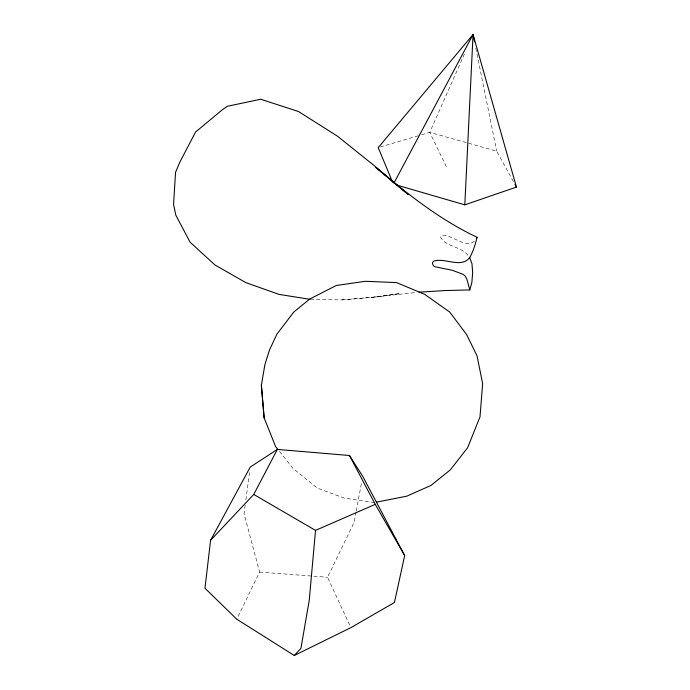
<?xml version="1.0" encoding="UTF-8"?>
<svg xmlns="http://www.w3.org/2000/svg" width="690" height="690" viewBox="0 0 690 690"><rect width="100%" height="100%" fill="white"/><g stroke="black" fill="none" stroke-linecap="round" stroke-linejoin="round"><path stroke-width="0.52" stroke-dasharray="3.45 2.59" d="M245.183 505.184L244.062 513.653L259.621 572.07L236.765 619.206M245.881 499.888L249.677 471.305M356.057 512.014L354.082 522.485L327.517 577.28L349.977 625.701M356.256 510.962L361.586 482.698M464.396 54.07L429.749 132.359L420.477 135.102M474.323 241.259C465.509 249.047 451.717 234.108 441.911 235.463A3.45 2.657 37.3 0 0 440.669 237.136C445.128 246.813 461.662 246.304 468.113 255.619M380.285 147.013L419.442 135.412M371.815 297.373L400.209 293.569L371.815 297.373L416.907 292.387M342.214 299.874L373.255 297.209L342.214 299.874L311.224 299.512M259.621 572.07L327.517 577.28M374.411 502.57L344.138 498.059L317.4 488.184L293.103 468.493L278.976 450.811M513.412 181.556L496.697 151.145L429.749 132.359L446.568 167.135M475.824 48.162L496.697 151.145"/><path stroke-width="1.03" d="M396.509 184.998L464.81 204.852L473.055 34.5L378.224 147.626L392.576 182.126M404.676 555.536L375.248 504.338L315.528 530.394L309.241 600.3L300.926 648.384L294.268 655.5L236.765 619.206L204.973 588.216L210.588 540.305L250.237 467.07L277.354 449.423L349.476 455.504L362.776 476.419L404.676 555.536L394.43 602.525L350.874 627.633L294.268 655.5M469.666 257.499L471.96 263.77L472.667 272.438L471.865 282.503L469.83 289.912L466.75 278.656L464.698 275.552L462.921 274.266L452.278 270.273L435.071 266.78L433.234 265.641L432.483 263.235A3.51 3.105 -11.6 0 1 433.889 261.062C444.921 257.43 461.774 268.91 469.95 257.18C473.331 250.962 475.445 244.096 477.066 237.231M277.63 449.13L275.612 446.602L264.132 417.864L261.372 385.296L264.908 364.587L269.523 349.899L276.888 334.184L293.673 312.173L309.663 299.063L336.323 285.479L365.338 281.304L396.534 282.589L424.686 294.337L449.785 312.113L466.707 334.728L477.023 355.79L482.638 383.58L480.007 416.846L467.622 447.698L450.337 469.847L431.017 485.406L406.85 496.145L376.498 502.156M210.588 540.305L253.739 494.437L277.354 449.423M393.904 183.152L473.055 34.5L516.448 187.085L464.81 204.852M476.29 238.317L477.057 237.248M418.994 292.206L444.584 290.568L469.83 289.912M310.19 299.348L279.096 294.406L245.838 282.624L214.944 264.96L190.086 242.173L175.855 215.237L173.552 204.456L175.553 172.345L179.762 162.288L195.589 131.997L222.309 109.796L227.295 106.303L260.699 99.231L298.52 111.53L337.565 136.249L374.912 166.187L408.023 194.39L375.929 167.541C407.135 193.614 439.28 219.36 476.255 236.868M253.739 494.437L315.528 530.394M514.93 184.325L516.448 187.085M349.476 455.504L375.248 504.338M473.055 34.5L474.548 41.857M261.372 385.296L264.132 417.864"/></g></svg>
